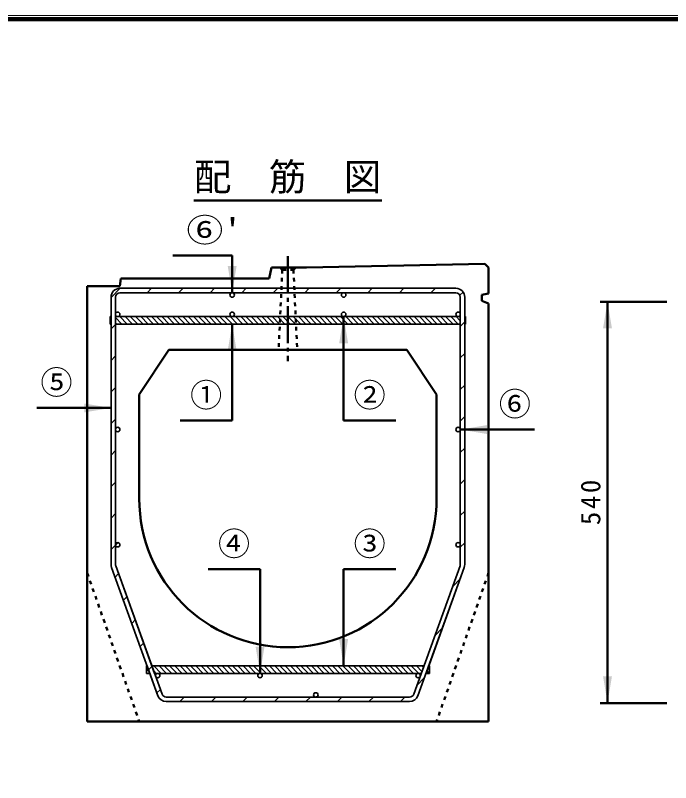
# Model space of a CAD drawing. Units: millimetres, scale not verified. Extents: x 100 to 4105, y 100 to 2870.
# Drawn here: x 1026 to 1908, y 1838 to 2870 of the extents above; entities that cross this region are included whole.
import ezdxf
from ezdxf.enums import TextEntityAlignment as Align

# ---------------------------------------------------------------- set-up
doc = ezdxf.new("R2010")
doc.units = ezdxf.units.MM
doc.header["$LTSCALE"] = 5
doc.linetypes.add('USER1', pattern=[2.2, 1, -1.2])
doc.linetypes.add('USER2', pattern=[13.4, 10, -1.2, 1, -1.2])
doc.layers.add('V-nasSTD', color=7, linetype='Continuous', lineweight=35)
doc.styles.add('ＭＳ ゴシック', font='')
doc.styles.get('ＭＳ ゴシック').set_extended_font_data('MS Gothic')

msp = doc.modelspace()

# ---------------------------------------------------------------- hatches: boundary and pattern name
at = {"layer": 'V-nasSTD'}
for points in [[(1311.676, 2532.745), (1317.676, 2496.745), (1323.676, 2532.745)], [(1828.676, 2448.792), (1822.676, 2484.792), (1816.676, 2448.792)], [(1473.676, 2428.745), (1467.676, 2464.745), (1461.676, 2428.745)], [(1311.676, 2418.745), (1317.676, 2454.745), (1323.676, 2418.745)], [(1118.676, 2335.837), (1154.676, 2341.837), (1118.676, 2347.837)], [(1660.676, 2306.745), (1624.676, 2312.745), (1660.676, 2318.745)], [(1473.676, 2030.745), (1467.676, 1994.745), (1461.676, 2030.745)], [(1349.176, 2020.745), (1355.176, 1984.745), (1361.176, 2020.745)], [(1816.676, 1980.792), (1822.676, 1944.792), (1828.676, 1980.792)]]:
    msp.add_hatch(color=256, dxfattribs=at).paths.add_polyline_path(points)

# ---------------------------------------------------------------- linework, layer by layer
at = {"layer": 'V-nasSTD', "lineweight": 100}
msp.add_line((4100, 2865), (105, 2865), dxfattribs=at)
at = {"layer": 'V-nasSTD', "lineweight": 50}
for p, q in [((1266.273, 2620.792), (1519.08, 2620.792)), ((1317.676, 2546.745), (1237.676, 2546.745)), ((1317.676, 2546.745), (1317.676, 2496.745)), ((1370.676, 2530.792), (1367.676, 2515.792)), ((1370.676, 2530.792), (1417.676, 2530.792)), ((1417.676, 2530.792), (1657.676, 2535.792)), ((1657.676, 2535.792), (1662.676, 2530.792)), ((1662.676, 2530.792), (1662.676, 2495.807)), ((1167.676, 2515.792), (1166.676, 2505.792)), ((1367.676, 2515.792), (1167.676, 2515.792)), ((1122.676, 1919.792), (1122.676, 2505.792)), ((1122.676, 2505.792), (1166.676, 2505.792)), ((1653.676, 2493.792), (1662.676, 2495.807)), ((1653.676, 2485.792), (1653.676, 2493.792)), ((1653.676, 2485.792), (1662.676, 2482.434)), ((1662.676, 1919.792), (1662.676, 2482.434)), ((1902.676, 2484.792), (1812.676, 2484.792)), ((1822.676, 1944.792), (1822.676, 2484.792)), ((1467.676, 2324.745), (1467.676, 2464.745)), ((1317.676, 2324.745), (1317.676, 2454.745)), ((1232.676, 2419.792), (1192.676, 2359.792)), ((1232.676, 2419.792), (1552.676, 2419.792)), ((1552.676, 2419.792), (1592.676, 2359.792)), ((1192.676, 2359.792), (1192.676, 2219.792)), ((1592.676, 2359.792), (1592.676, 2219.792)), ((1054.676, 2341.837), (1154.676, 2341.837)), ((1317.676, 2324.745), (1247.676, 2324.745)), ((1467.676, 2324.745), (1537.676, 2324.745)), ((1724.676, 2312.745), (1624.676, 2312.745)), ((1285.176, 2124.745), (1355.176, 2124.745)), ((1355.176, 2124.745), (1355.176, 1984.745)), ((1467.676, 2124.745), (1467.676, 1994.745)), ((1537.676, 2124.745), (1467.676, 2124.745)), ((1902.676, 1944.792), (1812.676, 1944.792)), ((1122.676, 1919.792), (1662.676, 1919.792))]:
    msp.add_line(p, q, dxfattribs=at)
at = {"layer": 'V-nasSTD', "linetype": 'USER2', "lineweight": 50}
msp.add_line((1392.676, 2545.792), (1392.676, 2404.792), dxfattribs=at)
at = {"layer": 'V-nasSTD', "linetype": 'USER1', "lineweight": 50}
for p, q in [((1385.176, 2527.792), (1382.176, 2530.792)), ((1382.176, 2530.792), (1403.176, 2530.792)), ((1400.176, 2527.792), (1403.176, 2530.792)), ((1385.176, 2527.792), (1380.176, 2419.792)), ((1385.176, 2527.792), (1400.176, 2527.792)), ((1400.176, 2527.792), (1405.176, 2419.792)), ((1122.676, 2119.792), (1192.676, 1919.792)), ((1662.676, 2119.792), (1592.676, 1919.792))]:
    msp.add_line(p, q, dxfattribs=at)
at = {"layer": 'V-nasSTD'}
for p, q in [((1166.831, 2502.745), (1154.676, 2490.591)), ((1166.676, 2502.745), (1618.676, 2502.745)), ((1209.257, 2502.745), (1203.257, 2496.745)), ((1251.683, 2502.745), (1245.683, 2496.745)), ((1294.11, 2502.745), (1288.11, 2496.745)), ((1336.536, 2502.745), (1330.536, 2496.745)), ((1378.963, 2502.745), (1372.963, 2496.745)), ((1421.389, 2502.745), (1415.389, 2496.745)), ((1463.815, 2502.745), (1457.815, 2496.745)), ((1506.242, 2502.745), (1500.242, 2496.745)), ((1548.668, 2502.745), (1542.668, 2496.745)), ((1591.095, 2502.745), (1585.095, 2496.745)), ((1154.676, 2490.745), (1154.676, 2131.32)), ((1154.676, 2454.745), (1154.676, 2490.745)), ((1154.676, 2490.745), (1154.676, 2464.745)), ((1160.676, 2490.745), (1160.676, 2131.32)), ((1160.676, 2131.32), (1160.676, 2490.745)), ((1618.676, 2496.745), (1166.676, 2496.745)), ((1166.676, 2496.745), (1618.676, 2496.745)), ((1628.464, 2497.688), (1624.096, 2493.32)), ((1624.676, 2131.32), (1624.676, 2490.745)), ((1624.676, 2490.745), (1624.676, 2131.32)), ((1624.676, 2454.745), (1624.676, 2490.745)), ((1624.676, 2490.745), (1624.676, 2464.745)), ((1630.676, 2131.32), (1630.676, 2490.745)), ((1630.676, 2454.745), (1630.676, 2490.745)), ((1630.676, 2490.745), (1630.676, 2464.745)), ((1153.676, 2464.745), (1153.676, 2454.745)), ((1154.676, 2464.745), (1153.676, 2464.745)), ((1154.676, 2464.745), (1153.676, 2464.745)), ((1153.676, 2464.745), (1153.676, 2454.745)), ((1153.676, 2463.432), (1154.676, 2462.432)), ((1624.676, 2464.745), (1160.676, 2464.745)), ((1624.676, 2464.745), (1160.676, 2464.745)), ((1160.676, 2463.503), (1169.434, 2454.745)), ((1166.505, 2464.745), (1176.505, 2454.745)), ((1173.576, 2464.745), (1183.576, 2454.745)), ((1180.647, 2464.745), (1190.647, 2454.745)), ((1187.718, 2464.745), (1197.718, 2454.745)), ((1194.789, 2464.745), (1204.789, 2454.745)), ((1201.86, 2464.745), (1211.86, 2454.745)), ((1208.931, 2464.745), (1218.931, 2454.745)), ((1216.002, 2464.745), (1226.002, 2454.745)), ((1223.073, 2464.745), (1233.073, 2454.745)), ((1230.145, 2464.745), (1240.145, 2454.745)), ((1237.216, 2464.745), (1247.216, 2454.745)), ((1244.287, 2464.745), (1254.287, 2454.745)), ((1251.358, 2464.745), (1261.358, 2454.745)), ((1258.429, 2464.745), (1268.429, 2454.745)), ((1265.5, 2464.745), (1275.5, 2454.745)), ((1272.571, 2464.745), (1282.571, 2454.745)), ((1279.642, 2464.745), (1289.642, 2454.745)), ((1286.713, 2464.745), (1296.713, 2454.745)), ((1293.784, 2464.745), (1303.784, 2454.745)), ((1300.855, 2464.745), (1310.855, 2454.745)), ((1307.926, 2464.745), (1317.926, 2454.745)), ((1314.997, 2464.745), (1324.997, 2454.745)), ((1322.068, 2464.745), (1332.068, 2454.745)), ((1329.139, 2464.745), (1339.139, 2454.745)), ((1336.211, 2464.745), (1346.211, 2454.745)), ((1343.282, 2464.745), (1353.282, 2454.745)), ((1350.353, 2464.745), (1360.353, 2454.745)), ((1357.424, 2464.745), (1367.424, 2454.745)), ((1364.495, 2464.745), (1374.495, 2454.745)), ((1371.566, 2464.745), (1381.566, 2454.745)), ((1378.637, 2464.745), (1388.637, 2454.745)), ((1385.708, 2464.745), (1395.708, 2454.745)), ((1392.779, 2464.745), (1402.779, 2454.745)), ((1399.85, 2464.745), (1409.85, 2454.745)), ((1406.921, 2464.745), (1416.921, 2454.745)), ((1413.992, 2464.745), (1423.992, 2454.745)), ((1421.063, 2464.745), (1431.063, 2454.745)), ((1428.134, 2464.745), (1438.134, 2454.745)), ((1435.205, 2464.745), (1445.205, 2454.745)), ((1442.277, 2464.745), (1452.277, 2454.745)), ((1449.348, 2464.745), (1459.348, 2454.745)), ((1456.419, 2464.745), (1466.419, 2454.745)), ((1463.49, 2464.745), (1473.49, 2454.745)), ((1470.609, 2467.112), (1468.309, 2464.813)), ((1470.561, 2464.745), (1480.561, 2454.745)), ((1477.632, 2464.745), (1487.632, 2454.745)), ((1484.703, 2464.745), (1494.703, 2454.745)), ((1491.774, 2464.745), (1501.774, 2454.745)), ((1498.845, 2464.745), (1508.845, 2454.745)), ((1505.916, 2464.745), (1515.916, 2454.745)), ((1512.987, 2464.745), (1522.987, 2454.745)), ((1520.058, 2464.745), (1530.058, 2454.745)), ((1527.129, 2464.745), (1537.129, 2454.745)), ((1534.2, 2464.745), (1544.2, 2454.745)), ((1541.272, 2464.745), (1551.272, 2454.745)), ((1548.343, 2464.745), (1558.343, 2454.745)), ((1555.414, 2464.745), (1565.414, 2454.745)), ((1562.485, 2464.745), (1572.485, 2454.745)), ((1569.556, 2464.745), (1579.556, 2454.745)), ((1576.627, 2464.745), (1586.627, 2454.745)), ((1583.698, 2464.745), (1593.698, 2454.745)), ((1590.769, 2464.745), (1600.769, 2454.745)), ((1597.84, 2464.745), (1607.84, 2454.745)), ((1604.911, 2464.745), (1614.911, 2454.745)), ((1611.982, 2464.745), (1621.982, 2454.745)), ((1619.053, 2464.745), (1624.676, 2459.122)), ((1630.676, 2457.474), (1624.676, 2451.474)), ((1630.676, 2464.745), (1631.676, 2464.745)), ((1630.676, 2464.745), (1631.676, 2464.745)), ((1630.676, 2460.193), (1631.676, 2459.193)), ((1631.676, 2464.745), (1631.676, 2454.745)), ((1631.676, 2464.745), (1631.676, 2454.745)), ((1153.676, 2456.36), (1154.676, 2455.36)), ((1153.676, 2454.745), (1154.676, 2454.745)), ((1153.676, 2454.745), (1154.676, 2454.745)), ((1160.676, 2454.164), (1154.676, 2448.164)), ((1160.676, 2456.432), (1162.363, 2454.745)), ((1624.676, 2454.745), (1160.676, 2454.745)), ((1160.676, 2454.745), (1624.676, 2454.745)), ((1630.676, 2454.745), (1631.676, 2454.745)), ((1631.676, 2454.745), (1630.676, 2454.745)), ((1160.676, 2411.738), (1154.676, 2405.738)), ((1630.676, 2415.048), (1624.676, 2409.048)), ((1160.676, 2369.312), (1154.676, 2363.312)), ((1624.676, 2366.621), (1630.676, 2372.621)), ((1160.676, 2326.885), (1154.676, 2320.885)), ((1624.676, 2324.195), (1630.676, 2330.195)), ((1160.676, 2284.459), (1154.676, 2278.459)), ((1624.676, 2281.768), (1630.676, 2287.768)), ((1160.676, 2242.032), (1154.676, 2236.032)), ((1624.676, 2239.342), (1630.676, 2245.342)), ((1160.676, 2199.606), (1154.676, 2193.606)), ((1624.676, 2196.916), (1630.676, 2202.916)), ((1164.196, 2160.7), (1160.722, 2157.225)), ((1624.676, 2154.489), (1630.676, 2160.489)), ((1160.676, 2157.18), (1154.676, 2151.18)), ((1217.709, 1954.669), (1155.39, 2127.245)), ((1223.352, 1956.707), (1161.033, 2129.282)), ((1223.352, 1956.707), (1161.033, 2129.282)), ((1213.227, 1984.745), (1161.033, 2129.282)), ((1161.033, 2129.282), (1209.616, 1994.745)), ((1562.001, 1956.707), (1624.32, 2129.282)), ((1624.32, 2129.282), (1562.001, 1956.707)), ((1567.644, 1954.669), (1629.963, 2127.245)), ((1578.505, 1984.745), (1629.963, 2127.245)), ((1629.963, 2127.245), (1582.116, 1994.745)), ((1164.793, 2118.87), (1160.106, 2114.183)), ((1614.385, 2101.772), (1624.37, 2111.756)), ((1176.049, 2087.7), (1171.362, 2083.013)), ((1187.305, 2056.529), (1182.618, 2051.842)), ((1590.405, 2035.365), (1600.39, 2045.35)), ((1198.561, 2025.359), (1193.874, 2020.672)), ((1202.237, 1994.745), (1203.237, 1994.745)), ((1202.237, 1994.745), (1202.237, 1984.745)), ((1202.237, 1984.745), (1202.237, 1994.745)), ((1202.237, 1994.745), (1203.237, 1994.745)), ((1203.237, 1994.745), (1217.709, 1954.669)), ((1209.817, 1994.188), (1205.13, 1989.501)), ((1209.616, 1994.745), (1575.737, 1994.745)), ((1209.616, 1994.745), (1575.737, 1994.745)), ((1212.241, 1994.745), (1222.241, 1984.745)), ((1219.312, 1994.745), (1229.312, 1984.745)), ((1226.383, 1994.745), (1236.383, 1984.745)), ((1233.454, 1994.745), (1243.454, 1984.745)), ((1240.525, 1994.745), (1250.525, 1984.745)), ((1247.596, 1994.745), (1257.596, 1984.745)), ((1254.667, 1994.745), (1264.667, 1984.745)), ((1261.738, 1994.745), (1271.738, 1984.745)), ((1268.809, 1994.745), (1278.809, 1984.745)), ((1275.88, 1994.745), (1285.88, 1984.745)), ((1282.952, 1994.745), (1292.952, 1984.745)), ((1290.023, 1994.745), (1300.023, 1984.745)), ((1297.094, 1994.745), (1307.094, 1984.745)), ((1304.165, 1994.745), (1314.165, 1984.745)), ((1311.236, 1994.745), (1321.236, 1984.745)), ((1318.307, 1994.745), (1328.307, 1984.745)), ((1325.378, 1994.745), (1335.378, 1984.745)), ((1332.449, 1994.745), (1342.449, 1984.745)), ((1339.52, 1994.745), (1349.52, 1984.745)), ((1346.591, 1994.745), (1356.591, 1984.745)), ((1353.662, 1994.745), (1363.662, 1984.745)), ((1360.733, 1994.745), (1370.733, 1984.745)), ((1367.804, 1994.745), (1377.804, 1984.745)), ((1374.875, 1994.745), (1384.875, 1984.745)), ((1381.946, 1994.745), (1391.946, 1984.745)), ((1389.018, 1994.745), (1399.018, 1984.745)), ((1396.089, 1994.745), (1406.089, 1984.745)), ((1403.16, 1994.745), (1413.16, 1984.745)), ((1410.231, 1994.745), (1420.231, 1984.745)), ((1417.302, 1994.745), (1427.302, 1984.745)), ((1424.373, 1994.745), (1434.373, 1984.745)), ((1431.444, 1994.745), (1441.444, 1984.745)), ((1438.515, 1994.745), (1448.515, 1984.745)), ((1445.586, 1994.745), (1455.586, 1984.745)), ((1452.657, 1994.745), (1462.657, 1984.745)), ((1459.728, 1994.745), (1469.728, 1984.745)), ((1466.799, 1994.745), (1476.799, 1984.745)), ((1473.87, 1994.745), (1483.87, 1984.745)), ((1480.941, 1994.745), (1490.941, 1984.745)), ((1488.012, 1994.745), (1498.012, 1984.745)), ((1495.084, 1994.745), (1505.084, 1984.745)), ((1502.155, 1994.745), (1512.155, 1984.745)), ((1509.226, 1994.745), (1519.226, 1984.745)), ((1516.297, 1994.745), (1526.297, 1984.745)), ((1523.368, 1994.745), (1533.368, 1984.745)), ((1530.439, 1994.745), (1540.439, 1984.745)), ((1537.51, 1994.745), (1547.51, 1984.745)), ((1544.581, 1994.745), (1554.581, 1984.745)), ((1551.652, 1994.745), (1561.652, 1984.745)), ((1558.723, 1994.745), (1568.723, 1984.745)), ((1565.794, 1994.745), (1573.099, 1987.44)), ((1572.865, 1994.745), (1574.975, 1992.635)), ((1581.538, 1993.144), (1583.116, 1991.566)), ((1582.116, 1994.745), (1583.116, 1994.745)), ((1582.116, 1994.745), (1583.116, 1994.745)), ((1583.116, 1994.745), (1583.116, 1984.745)), ((1583.116, 1994.745), (1583.116, 1984.745)), ((1202.237, 1990.607), (1206.141, 1986.703)), ((1202.237, 1984.745), (1206.848, 1984.745)), ((1206.848, 1984.745), (1202.237, 1984.745)), ((1217.709, 1954.669), (1206.848, 1984.745)), ((1212.129, 1987.786), (1215.17, 1984.745)), ((1213.227, 1984.745), (1572.126, 1984.745)), ((1572.126, 1984.745), (1213.227, 1984.745)), ((1583.116, 1984.745), (1578.505, 1984.745)), ((1583.116, 1984.745), (1578.505, 1984.745)), ((1579.662, 1987.949), (1582.865, 1984.745)), ((1566.425, 1968.958), (1576.41, 1978.943)), ((1216.386, 1958.331), (1221.073, 1963.018)), ((1228.995, 1952.745), (1556.358, 1952.745)), ((1556.358, 1952.745), (1228.995, 1952.745)), ((1247.227, 1946.745), (1253.227, 1952.745)), ((1289.653, 1946.745), (1295.653, 1952.745)), ((1332.079, 1946.745), (1338.079, 1952.745)), ((1374.506, 1946.745), (1380.506, 1952.745)), ((1416.932, 1946.745), (1422.932, 1952.745)), ((1459.359, 1946.745), (1465.359, 1952.745)), ((1501.785, 1946.745), (1507.785, 1952.745)), ((1544.212, 1946.745), (1550.212, 1952.745)), ((1228.995, 1946.745), (1556.358, 1946.745))]:
    msp.add_line(p, q, dxfattribs=at)
at = {"layer": 'V-nasSTD', "lineweight": 13}
msp.add_lwpolyline([(100, 100), (100, 2870), (4105, 2870), (4105, 100)], close=True, dxfattribs=at)
at = {"layer": 'V-nasSTD'}
for centre in [(1317.676, 2493.745), (1467.676, 2493.745), (1163.676, 2467.745), (1317.676, 2467.745), (1467.676, 2467.745), (1621.676, 2467.745), (1163.676, 2312.745), (1621.676, 2312.745), (1163.676, 2157.745), (1621.676, 2157.745), (1217.5, 1981.745), (1355.176, 1981.745), (1567.853, 1981.745), (1430.176, 1955.745)]:
    msp.add_circle(centre, 3, dxfattribs=at)
for centre, radius, start, end in [((1166.676, 2490.745), 12, 90, 180), ((1618.676, 2490.745), 12, 0, 90), ((1166.676, 2490.745), 6, 90, 180), ((1166.676, 2490.745), 6, 90, 180), ((1618.676, 2490.745), 6, 0, 90), ((1618.676, 2490.745), 6, 0, 90), ((1166.676, 2131.32), 12, 180, 199.85521), ((1166.676, 2131.32), 6, 180, 199.85521), ((1166.676, 2131.32), 6, 180, 199.85522), ((1618.676, 2131.32), 6, 340.14479, 0), ((1618.676, 2131.32), 6, 340.14479, 0), ((1618.676, 2131.32), 12, 340.14479, 0), ((1228.995, 1958.745), 12, 199.85521, 270), ((1228.995, 1958.745), 6, 199.85521, 270), ((1228.995, 1958.745), 6, 199.85521, 270), ((1556.358, 1958.745), 6, 270, 340.14479), ((1556.358, 1958.745), 6, 270, 340.14479), ((1556.358, 1958.745), 12, 270, 340.14479)]:
    msp.add_arc(centre, radius, start, end, dxfattribs=at)
at = {"layer": 'V-nasSTD', "lineweight": 50}
for start, end in [(180, 270), (270, 0)]:
    msp.add_arc((1392.676, 2219.792), 200, start, end, dxfattribs=at)

# ---------------------------------------------------------------- texts
at = {"layer": 'V-nasSTD', "style": 'ＭＳ ゴシック'}
for s, height, p in [('配\u3000筋\u3000図', 36.95, (1266.273, 2671.192)), ('⑤', 31.67, (1059.676, 2392.037)), ('①', 31.67, (1261.076, 2374.945)), ('②', 31.67, (1481.076, 2374.945)), ('⑥', 31.67, (1676.476, 2362.945)), ('④', 31.67, (1298.576, 2174.945)), ('③', 31.67, (1481.076, 2174.945))]:
    msp.add_text(s, height=height, dxfattribs=at).set_placement(p, align=Align.TOP_LEFT)
at = {"layer": 'V-nasSTD', "style": 'ＭＳ ゴシック', "width": 1.15}
msp.add_text("⑥'", height=31.67, dxfattribs=at).set_placement((1256.076, 2596.945), align=Align.TOP_LEFT)
at = {"layer": 'V-nasSTD', "insert": (1786.676, 2184.192), "char_height": 26.39, "attachment_point": 1, "rotation": 90, "style": 'ＭＳ ゴシック'}
msp.add_mtext('\\T1.2;540', dxfattribs=at)

doc.saveas('drawing.dxf')
